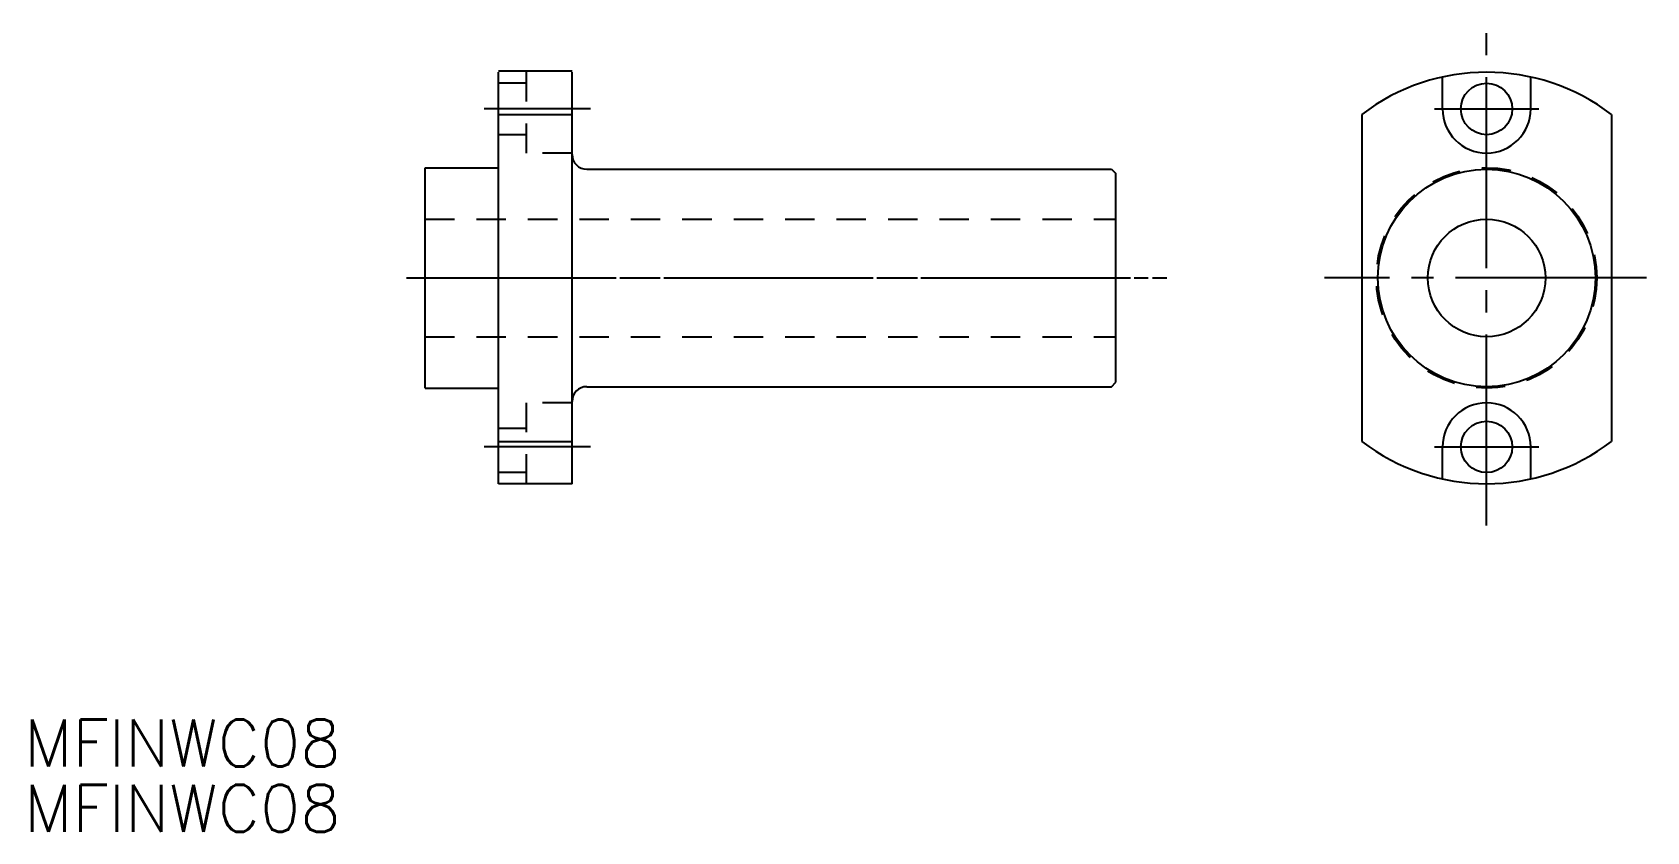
# Model space of a CAD drawing. Extents: x 80 to 190, y 139 to 193.
import ezdxf

# ---------------------------------------------------------------- set-up
doc = ezdxf.new("R2010")
doc.units = 0
doc.linetypes.add('CENTER', pattern=[17.5, 13, -1.5, 1.5, -1.5])
doc.linetypes.add('DASHED', pattern=[3.5, 2, -1.5])
doc.layers.get('0').update_dxf_attribs({"linetype": 'CONTINUOUS'})
doc.layers.add('CENTER', color=1, linetype='CENTER')
doc.styles.get("Standard").update_dxf_attribs({"font": 'txt.shx', "bigfont": '@extfont2.shx'})

msp = doc.modelspace()

# ---------------------------------------------------------------- linework, layer by layer
at = {"color": 7, "linetype": 'CONTINUOUS'}
for p, q in [((116.79, 190.46), (111.79, 190.46)), ((111.79, 162.39), (111.79, 190.39)), ((116.79, 162.39), (116.79, 190.39)), ((176.02, 187.89), (176.02, 190.03)), ((182.02, 187.89), (182.02, 190.03)), ((111.79, 187.52), (116.79, 187.52)), ((170.52, 187.52), (170.52, 165.27)), ((187.52, 187.52), (187.52, 165.27)), ((106.79, 183.89), (111.79, 183.89)), ((106.79, 168.89), (106.79, 183.89)), ((117.79, 183.79), (153.49, 183.79)), ((153.49, 183.79), (153.79, 183.49)), ((153.79, 169.29), (153.79, 183.49)), ((153.49, 168.99), (153.79, 169.29)), ((106.79, 168.89), (111.79, 168.89)), ((117.79, 168.99), (153.49, 168.99)), ((111.79, 165.27), (116.79, 165.27)), ((176.02, 162.76), (176.02, 164.89)), ((182.02, 162.76), (182.02, 164.89)), ((116.79, 162.39), (111.79, 162.39))]:
    msp.add_line(p, q, dxfattribs=at)
at = {"color": 3, "linetype": 'DASHED'}
for p, q in [((113.69, 184.89), (113.69, 190.39)), ((113.69, 189.64), (111.79, 189.64)), ((113.69, 186.14), (111.79, 186.14)), ((116.79, 184.89), (113.69, 184.89)), ((106.79, 180.39), (153.79, 180.39)), ((106.79, 172.39), (153.79, 172.39)), ((116.79, 167.89), (113.69, 167.89)), ((113.69, 162.39), (113.69, 167.89)), ((113.69, 166.14), (111.79, 166.14)), ((113.69, 163.14), (111.79, 163.14))]:
    msp.add_line(p, q, dxfattribs=at)
at = {"color": 7, "linetype": 'CONTINUOUS'}
for centre, radius in [((179.02, 187.89), 1.75), ((179.02, 176.39), 7.4), ((179.02, 176.39), 4), ((179.02, 164.89), 1.75)]:
    msp.add_circle(centre, radius, dxfattribs=at)
at = {"color": 3, "linetype": 'DASHED'}
msp.add_circle((179.02, 176.39), 7.5, dxfattribs=at)
at = {"color": 7, "linetype": 'CONTINUOUS'}
for centre, radius, start, end in [((179.02, 176.39), 14, 52.6168, 127.3832), ((179.02, 187.89), 3, 180, 0), ((117.79, 184.79), 1, 180, 270), ((117.79, 167.99), 1, 90, 180), ((179.02, 164.89), 3, 0, 180), ((179.02, 176.39), 14, 232.6168, 307.3832)]:
    msp.add_arc(centre, radius, start, end, dxfattribs=at)
at = {"layer": 'CENTER', "color": 1, "linetype": 'CENTER'}
for p, q in [((179.02, 159.55), (179.02, 193.11)), ((118.04, 187.89), (110.82, 187.89)), ((175.48, 187.89), (182.57, 187.89)), ((105.53, 176.39), (156, 176.39)), ((106.79, 176.39), (157.26, 176.39)), ((189.91, 176.39), (167.98, 176.39)), ((118.04, 164.89), (110.82, 164.89)), ((175.48, 164.89), (182.57, 164.89))]:
    msp.add_line(p, q, dxfattribs=at)

# ---------------------------------------------------------------- texts
at = {"color": 7, "linetype": 'CONTINUOUS'}
for p in [(79.51, 143.14), (79.51, 138.7)]:
    msp.add_text('MFINWC08', height=3.2, dxfattribs=at).set_placement(p)

doc.saveas('drawing.dxf')
